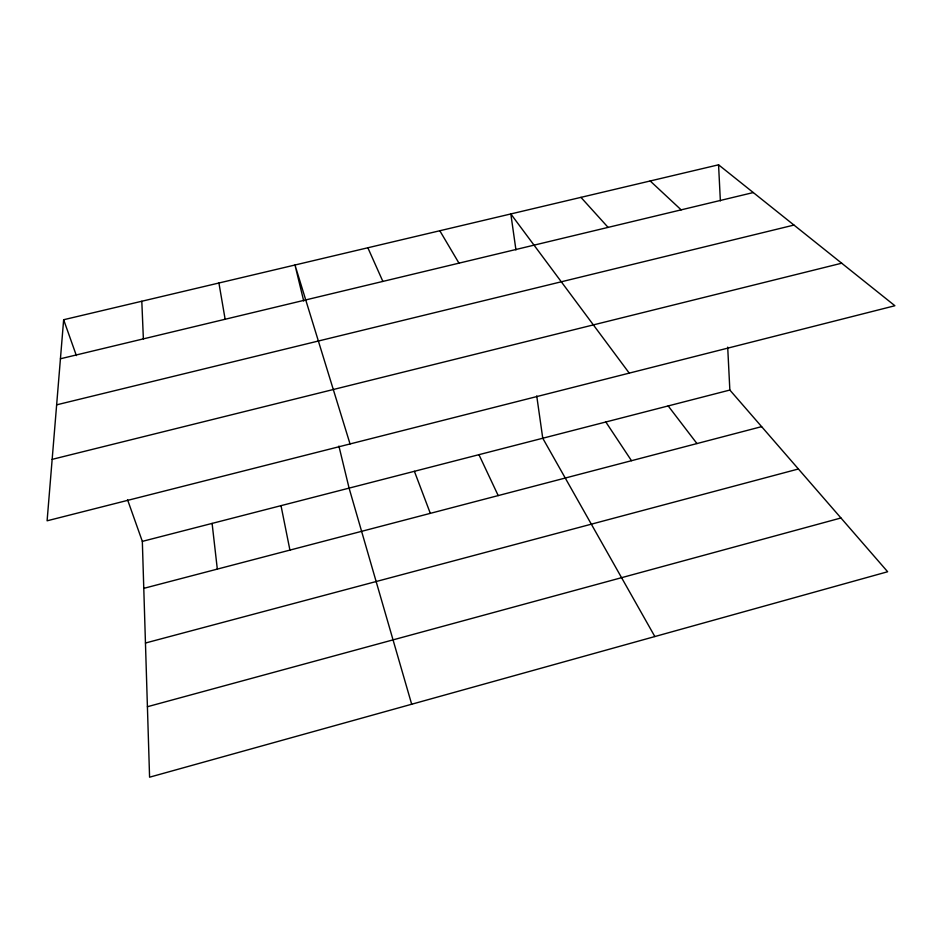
<?xml version="1.0" encoding="UTF-8"?>
<svg xmlns="http://www.w3.org/2000/svg" width="942" height="942" viewBox="0 0 942 942"><rect width="100%" height="100%" fill="white"/><g stroke="black" fill="none" stroke-linecap="round" stroke-linejoin="round"><path stroke-width="1.41" d="M63.644 319.738L47.1 520.796L894.9 305.738L718.558 164.803L63.644 319.738L76.373 355.581M147.411 706.724L840.947 517.982M145.457 643.021L798.404 468.986M143.785 588.35L761.619 426.644M142.336 541.379L729.85 390.047L887.647 571.747L149.578 777.197L142.336 541.379L127.535 499.684M52.151 459.366L841.689 263.207M56.638 404.836L793.965 225.067M60.429 358.772L753.282 192.557M650.18 180.97L681.172 209.854M580.943 197.361L608.096 227.387M668.184 405.931L696.95 443.564M629.244 373.126L510.823 213.94L515.945 249.948M605.824 421.992L631.493 460.697M439.808 230.743L458.978 263.159M654.843 636.545L542.757 438.242L536.728 395.911M478.948 454.68L498.2 495.586M367.863 247.77L382.876 281.423M414.398 471.306L430.317 513.355M350.047 443.953L294.987 265.008L303.724 301.028M411.678 704.239L349.093 488.121L338.908 446.084M281.01 505.666L289.924 550.093M218.921 283.012L225.138 319.267M212.103 523.411L217.319 569.098M718.558 164.803L720.371 200.905M727.695 347.127L729.85 390.047M141.806 301.252L143.372 338.873"/></g></svg>
